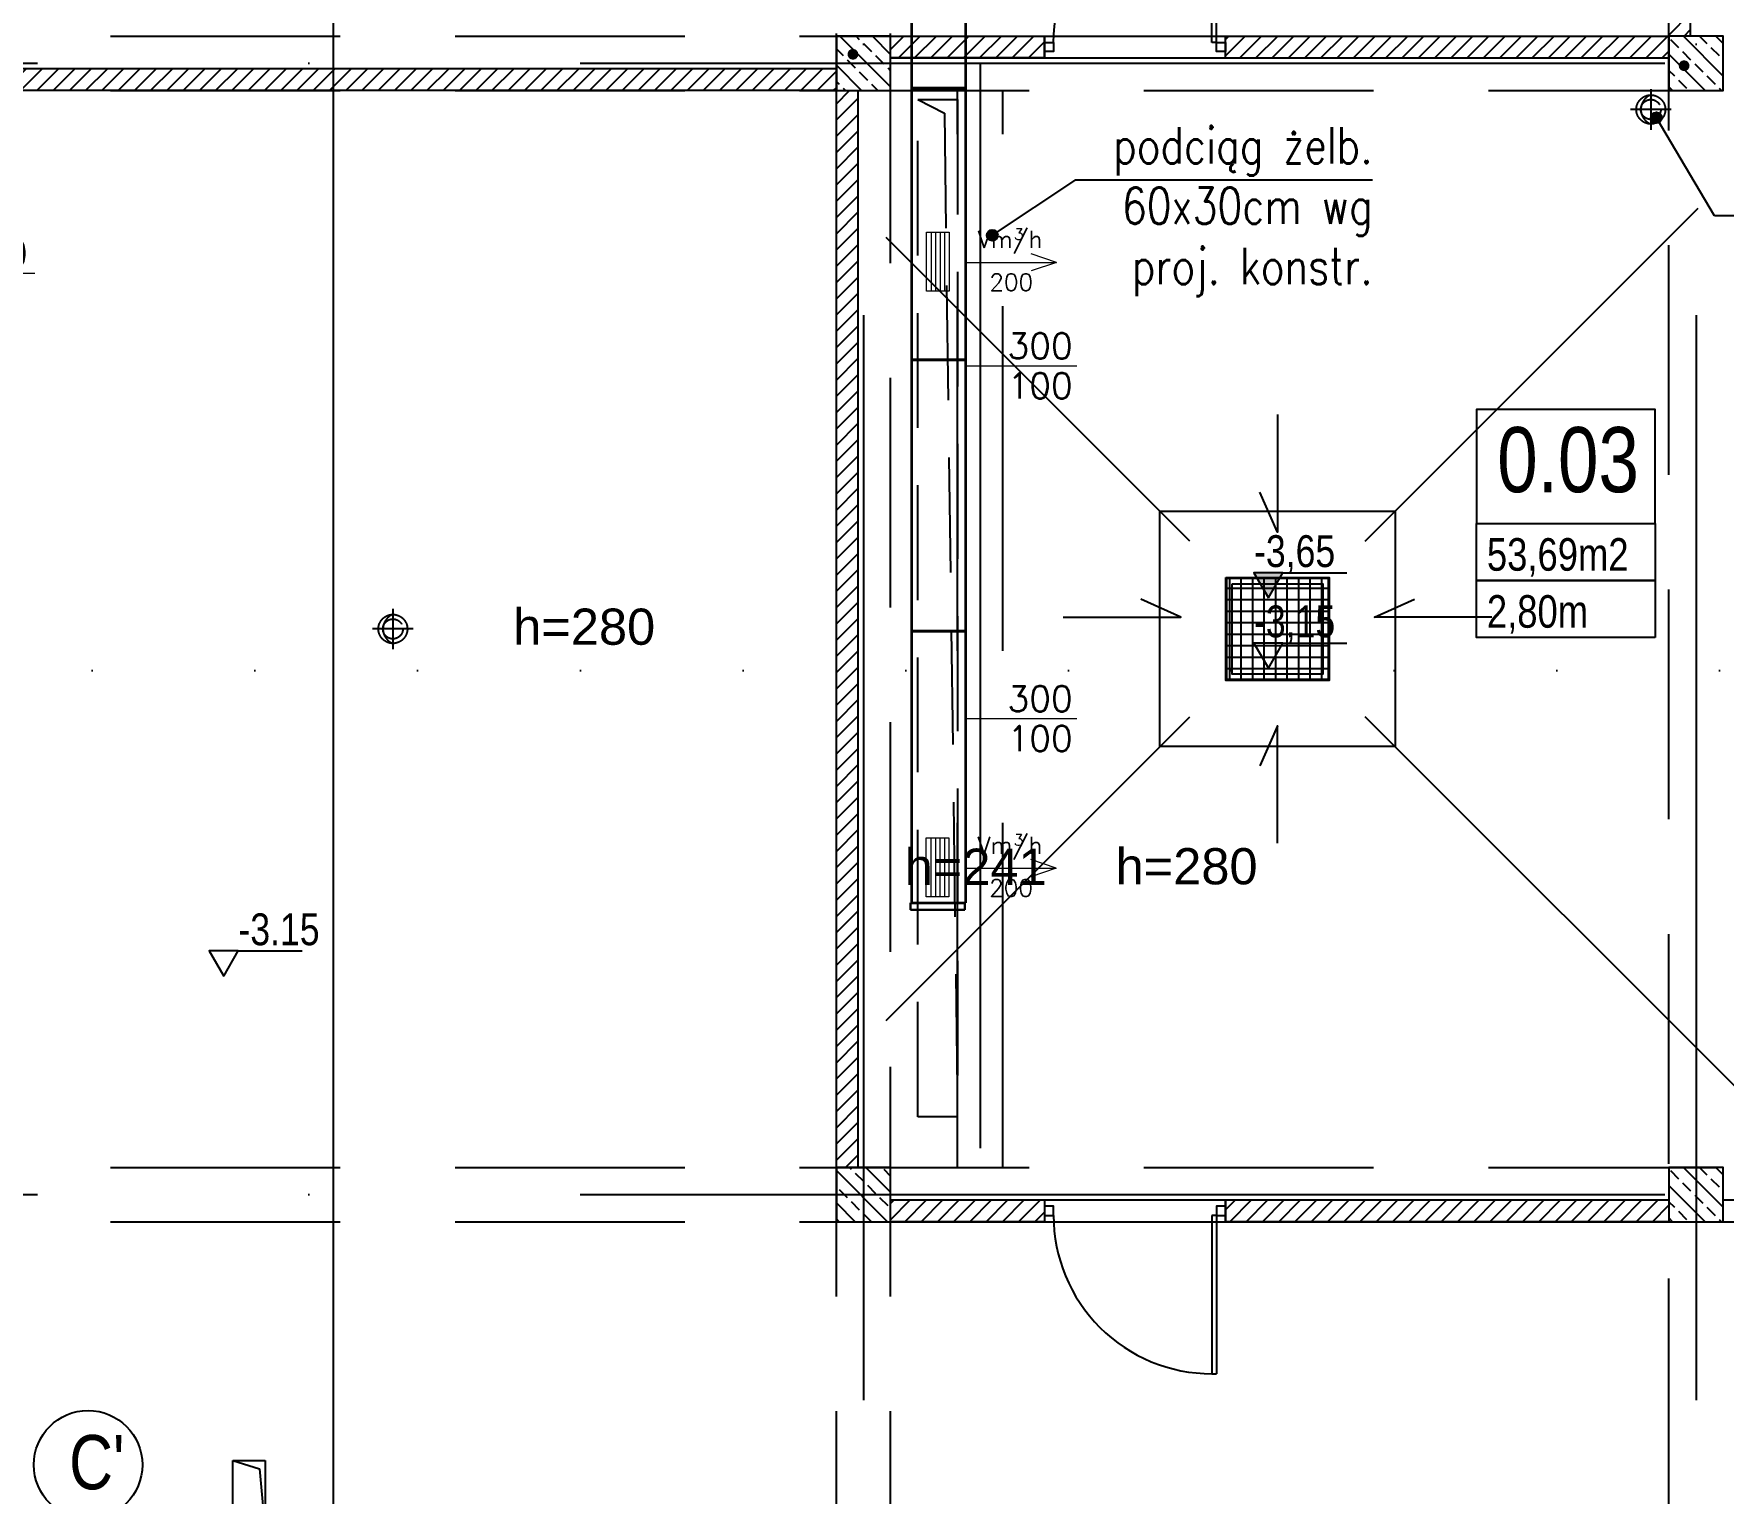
# Model space of a CAD drawing. Header units: millimetres. Extents: x -135140 to 267856, y -70704 to 149933.
# Drawn here: x -42960 to -33626, y -45169 to -37105 of the extents above; entities that cross this region are included whole.
import ezdxf
from ezdxf.enums import TextEntityAlignment as Align

# ---------------------------------------------------------------- set-up
doc = ezdxf.new("R2010")
doc.units = ezdxf.units.MM
doc.header["$LTSCALE"] = 99.9
for name, pattern in [('0707_PB_080619_gn_xref$0$ACAD_ISO10W100', [18, 12, -3, 0, -3]), ('ACAD_ISO03W100', [30, 12, -18]), ('ACAD_ISO07W100', [3, 0, -3]), ('ACAD_ISO10W100', [18, 12, -3, 0, -3]), ('HIDDEN', [9.525, 6.35, -3.175])]:
    doc.linetypes.add(name, pattern=pattern)
for name, color, linetype in [('+48_ARMATURA', 251, 'Continuous'), ('+48_HACZE', 253, 'Continuous'), ('+48_KOTY', 250, 'Continuous'), ('+48_MEBLE', 251, 'Continuous'), ('+48_OPISY', 251, 'Continuous'), ('+48_OPISY T', 251, 'Continuous'), ('+48_OPISY_POM', 250, 'Continuous'), ('+48_OSIE', 8, 'Continuous'), ('+48_PODCIAGI', 250, 'Continuous'), ('+48_PODCIĄG', 250, 'ACAD_ISO03W100'), ('+48_PRZEBICIA', 143, 'Continuous'), ('+48_SCIANY', 250, 'Continuous'), ('+48_SPUSTY', 150, 'Continuous'), ('+48_STOLARKA_DRZWI', 250, 'Continuous'), ('+48_WIDOK', 250, 'Continuous'), ('SCHODY_', 250, 'Continuous')]:
    doc.layers.add(name, color=color, linetype=linetype)
for name, color, linetype, lineweight in [('2DH_SYM', 64, 'Continuous', 18), ('2DL_OBJ', 64, 'Continuous', 18), ('2DL_PRE_pu', 30, 'Continuous', 35), ('2DL_PRE_W11', 160, 'Continuous', 30), ('2DL_SYM', 64, 'Continuous', 18)]:
    doc.layers.add(name, color=color, linetype=linetype, lineweight=lineweight)
doc.styles.add('ARIAL', font='ARIAL.TTF')
doc.styles.add('CP_ATTR', font='ROMANS.SHX')
doc.styles.add('WRP_ARIAL', font='ARIAL.TTF', dxfattribs={"width": 0.8})
pattern_1 = [(135, (-740631.18, -76045.33), (-89.802561, -89.802561), []), (135, (-740631.18, -75955.52), (-89.802561, -89.802561), [63.5, -31.75])]
pattern_2 = [(225, (-740631.18, -76045.325), (44.9012806, -44.9012806), [])]
pattern_3 = [(225, (-740631.18, -76045.325), (44.9012806, -44.9012806), [])]

# ---------------------------------------------------------------- blocks, each defined once
blk = doc.blocks.new('OZN_OSI')
at = {"layer": '+48_OSIE', "linetype": 'Continuous', "ltscale": 5}
blk.add_circle((0, -30), 30, dxfattribs=at)
at = {"layer": '+48_OSIE', "linetype": 'Continuous', "ltscale": 5, "style": 'WRP_ARIAL', "width": 0.8}
blk.add_attdef('NR', (-23.26, -43.54), '', height=30, dxfattribs=at)
blk = doc.blocks.new('OPISY_POM_METKA')
at = {"layer": '+48_OPISY_POM', "ltscale": 5}
for points in [[(0, -70), (109.7, -70), (109.7, 0), (0, 0)], [(109.7, -105), (0, -105), (0, -70), (109.7, -70)]]:
    blk.add_lwpolyline(points, close=True, dxfattribs=at)
at = {"layer": '+48_OPISY_POM'}
blk.add_lwpolyline([(109.7, -140), (0, -140), (0, -105), (109.7, -105)], close=True, dxfattribs=at)
at = {"layer": '+48_OPISY_POM', "ltscale": 5, "style": 'WRP_ARIAL', "width": 0.8}
for tag, p, height in [('NRPOM', (25.8, -50.8), 40), ('POW', (6.4, -99), 20)]:
    blk.add_attdef(tag, p, '', height=height, dxfattribs=at)
at = {"layer": '+48_OPISY_POM', "style": 'WRP_ARIAL', "width": 0.8}
blk.add_attdef('H', (6.4, -134), '', height=20, dxfattribs=at)
blk = doc.blocks.new('drzwi')
at = {"layer": '+48_STOLARKA_DRZWI'}
for p, q in [((-2, 0), (-2, -70)), ((0, 0), (-2, 0)), ((0, 0), (0, -70)), ((-2, -70), (0, -70))]:
    blk.add_line(p, q, dxfattribs=at)
blk.add_arc((-2, 0), 70, 180, 270, dxfattribs=at)
blk = doc.blocks.new('DRZWI_90')
at = {"layer": '+48_STOLARKA_DRZWI'}
for points in [[(36405.46, 16749.33), (36405.46, 16744.33), (36410.46, 16744.33), (36410.46, 16749.33)], [(36405.46, 16654.33), (36405.46, 16649.33), (36410.46, 16649.33), (36410.46, 16654.33)]]:
    blk.add_lwpolyline(points, close=True, dxfattribs=at)
at = {"layer": '+48_STOLARKA_DRZWI', "xscale": 1.25, "yscale": 1.25, "zscale": 1.25, "rotation": 270}
blk.add_blockref('drzwi', (36405.46, 16654.33), dxfattribs=at)
blk = doc.blocks.new('koty')
at = {"layer": '+48_KOTY', "color": 3, "ltscale": 5}
blk.add_line((70403.15, 11224.99), (70423.15, 11224.99), dxfattribs=at)
blk.add_lwpolyline([(70398.6, 11217.11), (70403.15, 11224.99), (70394.05, 11224.99)], close=True, dxfattribs=at)
at = {"layer": '+48_KOTY', "color": 3, "style": 'WRP_ARIAL', "width": 0.8}
blk.add_attdef('POZIOM', (70403.19, 11226.78), '', height=10, dxfattribs=at)
blk = doc.blocks.new('2CP_AC_ECAP_RE_W30_L4_T0')
at = {"ltscale": 0.15}
for p, q in [((0, -15), (0, 15)), ((0, 15), (4, 15)), ((4, 15), (4, -15)), ((4, -15), (0, -15))]:
    blk.add_line(p, q, dxfattribs=at)
at = {"linetype": 'ByBlock', "ltscale": 0.15, "style": 'CP_ATTR', "flags": 9}
for tag in ['NAME', 'PRODUCER', 'PRODUCT-TYPE', 'ARTICLE', 'FLOW', 'OTHER']:
    blk.add_attdef(tag, (0, 0), '', height=0.0001, dxfattribs=at)
blk = doc.blocks.new('PDLAC025')
for p, q in [((-0.5, -0.5), (-0.5, 0.5)), ((-0.5, 0.5), (0.5, 0.5)), ((-0.5, 0.3), (0.5, 0.3)), ((0.5, 0.5), (0.5, -0.5)), ((-0.5, 0.1), (0.5, 0.1)), ((-0.5, -0.1), (0.5, -0.1)), ((-0.5, -0.3), (0.5, -0.3)), ((0.5, -0.5), (-0.5, -0.5))]:
    blk.add_line(p, q)
at = {"linetype": 'ByBlock', "style": 'CP_ATTR', "flags": 9}
for tag, p in [('NAME', (-0.092, -0.018)), ('NUMBER', (-0.092, -0.018)), ('GROUP', (-0.092, -0.018)), ('ARTICLE', (-0.092, -0.019)), ('CHARACTER', (-0.092, -0.019)), ('TEMPERATURE', (-0.092, -0.018)), ('FLOW', (-0.092, -0.018)), ('PRODUCT-TYPE', (-0.092, -0.019)), ('ORDER-NO', (-0.092, -0.019)), ('PRODUCER', (-0.092, -0.019)), ('PN', (-0.091, -0.018)), ('OTHER', (-0.091, -0.018)), ('DN', (-0.091, -0.019)), ('POWER', (-0.091, -0.019)), ('VOLTAGE', (-0.091, -0.019))]:
    blk.add_attdef(tag, text='', height=0.00005, dxfattribs=at).set_placement(p, align=Align.MIDDLE_LEFT)
blk = doc.blocks.new('CPLS_464')
for p, q in [((-0.5, 0), (0.5, 0)), ((0.5, 0), (0.219, 0.094)), ((0.5, 0), (0.219, -0.094))]:
    blk.add_line(p, q)
at = {"style": 'CP_ATTR'}
for s, height, p in [('Vm/h', 0.1875, (-0.37, 0.16)), ('3', 0.125, (0.031, 0.25))]:
    blk.add_text(s, height=height, dxfattribs=at).set_placement(p)
blk.add_attdef('VAL', text='', height=0.188, dxfattribs=at).set_placement((0, -0.219), align=Align.MIDDLE)
blk = doc.blocks.new('CPHS_DS06')
blk.add_line((0, 0), (1.55, 0))
at = {"style": 'CP_ATTR', "flags": 12}
for tag, p in [('EVAL_W_MM', (1.042, 0.275)), ('EVAL_H_MM', (1.042, -0.275))]:
    blk.add_attdef(tag, text='', height=0.35, dxfattribs=at).set_placement(p, align=Align.MIDDLE)
at = {"linetype": 'ByBlock', "style": 'CP_ATTR', "flags": 9}
blk.add_attdef('VAL', text='', height=0.00005, dxfattribs=at).set_placement((0.408, 0.182), align=Align.MIDDLE_LEFT)
blk = doc.blocks.new('CPHS_DS08')
blk.add_line((0, 0), (2, 0))
at = {"style": 'CP_ATTR', "flags": 14}
blk.add_attdef('FI', text='', height=0.35, dxfattribs=at).set_placement((0.784, 0.275), align=Align.MIDDLE)
at = {"style": 'CP_ATTR', "flags": 12}
blk.add_attdef('EVAL_W_MM', text='', height=0.35, dxfattribs=at).set_placement((1.006, 0.275), align=Align.MIDDLE_LEFT)
at = {"linetype": 'ByBlock', "style": 'CP_ATTR', "flags": 9}
blk.add_attdef('VAL', text='', height=0.00005, dxfattribs=at).set_placement((0.408, 0.182), align=Align.MIDDLE_LEFT)
blk = doc.blocks.new('2CP_AC_PIPE_RE')
at = {"ltscale": 0.15}
for p, q in [((1, 0.5), (0, 0.5)), ((0, 0.5), (0, -0.5)), ((1, -0.5), (1, 0.5)), ((0, -0.5), (1, -0.5))]:
    blk.add_line(p, q, dxfattribs=at)
at = {"linetype": 'ByBlock', "ltscale": 0.15, "style": 'CP_ATTR', "flags": 9}
for tag in ['NAME', 'PRODUCER', 'PRODUCT-TYPE', 'ARTICLE', 'FLOW', 'OTHER']:
    blk.add_attdef(tag, (0, 0), '', height=0.0001, dxfattribs=at)

msp = doc.modelspace()

# ---------------------------------------------------------------- hatches: boundary and pattern name
at = {"layer": '+48_ARMATURA'}
h = msp.add_hatch(dxfattribs=at)
h.set_pattern_fill('ANSI37', color=256, scale=20, angle=45, style=0)
h.set_pattern_definition([(90, (-740631.18, -76045.325), (-63.5, 9e-14), []), (180, (-740631.18, -76045.325), (-6e-14, -63.5), [])])
h.paths.add_polyline_path([(-35808.8, -40113.6), (-35808.8, -40673.6), (-36368.8, -40673.6), (-36368.8, -40113.6)])
at = {"layer": '+48_HACZE'}
h = msp.add_hatch(dxfattribs=at)
h.set_pattern_fill('ANSI31', color=256, scale=20, angle=180, style=0)
h.set_pattern_definition(pattern_2)
h.paths.add_polyline_path([(-33926.3, -31273.6), (-33806.3, -31273.6), (-33806.3, -37118.6), (-33926.3, -37118.6)])
h = msp.add_hatch(dxfattribs=at)
h.set_pattern_fill('ANSI33', color=256, scale=20, angle=90, style=0)
h.set_pattern_definition(pattern_1)
h.paths.add_polyline_path([(-38526.3, -37118.6), (-38526.3, -37268.6), (-38376.3, -37268.6), (-38376.3, -37118.6)])
h.paths.add_polyline_path([(-38226.3, -37118.6), (-38376.3, -37118.6), (-38376.3, -37268.6), (-38226.3, -37268.6)])
h.paths.add_polyline_path([(-38226.3, -37268.6), (-38376.3, -37268.6), (-38376.3, -37418.6), (-38226.3, -37418.6)])
h.paths.add_polyline_path([(-38376.3, -37268.6), (-38526.3, -37268.6), (-38526.3, -37418.6), (-38376.3, -37418.6)])
h = msp.add_hatch(dxfattribs=at)
h.set_pattern_fill('ANSI31', color=256, scale=20, angle=180, style=0)
h.set_pattern_definition(pattern_3)
h.paths.add_polyline_path([(-38226.3, -37118.6), (-37376.3, -37118.6), (-37376.3, -37238.6), (-38226.3, -37238.6)])
h = msp.add_hatch(dxfattribs=at)
h.set_pattern_fill('ANSI31', color=256, scale=20, angle=180, style=0)
h.set_pattern_definition(pattern_2)
h.paths.add_polyline_path([(-36376.3, -37118.6), (-36376.3, -37238.6), (-33926.3, -37238.6), (-33926.3, -37118.6)])
h = msp.add_hatch(dxfattribs=at)
h.set_pattern_fill('ANSI33', color=256, scale=20, angle=90, style=0)
h.set_pattern_definition([(135, (-726631.18, -76045.33), (-89.802561, -89.802561), []), (135, (-726631.18, -75955.52), (-89.802561, -89.802561), [63.5, -31.75])])
h.paths.add_polyline_path([(-33926.3, -37418.6), (-33626.3, -37418.6), (-33626.3, -37118.6), (-33926.3, -37118.6)])
h = msp.add_hatch(dxfattribs=at)
h.set_pattern_fill('ANSI31', color=256, scale=20, angle=180, style=0)
h.set_pattern_definition(pattern_3)
h.paths.add_polyline_path([(-38526.3, -37418.6), (-38526.3, -37298.6), (-43426.3, -37298.6), (-43426.3, -37418.6)])
h = msp.add_hatch(dxfattribs=at)
h.set_pattern_fill('ANSI31', color=256, scale=20, angle=180, style=0)
h.set_pattern_definition(pattern_3)
h.paths.add_polyline_path([(-38526.3, -43368.6), (-38406.3, -43368.6), (-38406.3, -37418.6), (-38526.3, -37418.6)])
h = msp.add_hatch(dxfattribs=at)
h.set_pattern_fill('ANSI33', color=256, scale=20, angle=90, style=0)
h.set_pattern_definition(pattern_1)
h.paths.add_polyline_path([(-38376.3, -43368.6), (-38526.3, -43368.6), (-38526.3, -43518.6), (-38376.3, -43518.6)])
h.paths.add_polyline_path([(-38376.3, -43368.6), (-38376.3, -43518.6), (-38226.3, -43518.6), (-38226.3, -43368.6)])
h.paths.add_polyline_path([(-38226.3, -43668.6), (-38226.3, -43518.6), (-38376.3, -43518.6), (-38376.3, -43668.6)])
h.paths.add_polyline_path([(-38376.3, -43518.6), (-38526.3, -43518.6), (-38526.3, -43668.6), (-38376.3, -43668.6)])
h = msp.add_hatch(dxfattribs=at)
h.set_pattern_fill('ANSI33', color=256, scale=20, angle=90, style=0)
h.set_pattern_definition([(135, (-726631.18, -82295.33), (-89.802561, -89.802561), []), (135, (-726631.18, -82205.52), (-89.802561, -89.802561), [63.5, -31.75])])
h.paths.add_polyline_path([(-33926.3, -43668.6), (-33626.3, -43668.6), (-33626.3, -43368.6), (-33926.3, -43368.6)])
h = msp.add_hatch(dxfattribs=at)
h.set_pattern_fill('ANSI31', color=256, scale=20, angle=180, style=0)
h.set_pattern_definition(pattern_3)
h.paths.add_polyline_path([(-38226.3, -43548.6), (-37376.3, -43548.6), (-37376.3, -43668.6), (-38226.3, -43668.6)])
h = msp.add_hatch(dxfattribs=at)
h.set_pattern_fill('ANSI31', color=256, scale=20, angle=180, style=0)
h.set_pattern_definition([(225, (-740631.18, -76045.325), (44.9012806, -44.9012806), [])])
h.paths.add_polyline_path([(-36376.3, -43548.6), (-33926.3, -43548.6), (-33926.3, -43668.6), (-36376.3, -43668.6)])
at = {"layer": '+48_KOTY'}
msp.add_hatch(color=256, dxfattribs=at).paths.add_polyline_path([(-36058.6, -40083.2), (-36218.8, -40083.2), (-36138.7, -40221.9)])
at = {"layer": '+48_OPISY T'}
h = msp.add_hatch(color=256, dxfattribs=at)
edge = h.paths.add_edge_path()
edge.add_arc((-38434.8, -37218.6), 30, 0, 360)
h = msp.add_hatch(color=256, dxfattribs=at)
edge = h.paths.add_edge_path()
edge.add_arc((-33842.4, -37281.8), 30, 0, 360)
h = msp.add_hatch(color=256, dxfattribs=at)
edge = h.paths.add_edge_path()
edge.add_arc((-33995.5, -37569.1), 30, 0, 360)
h = msp.add_hatch(color=256, dxfattribs=at)
edge = h.paths.add_edge_path()
edge.add_arc((-37664.9, -38218.4), 30, 0, 360)

# ---------------------------------------------------------------- linework, layer by layer
at = {"layer": '+48_ARMATURA'}
for points in [[(-36373.8, -40108.6), (-35803.8, -40108.6), (-35803.8, -40678.6), (-36373.8, -40678.6)], [(-36368.8, -40113.6), (-35808.8, -40113.6), (-35808.8, -40673.6), (-36368.8, -40673.6)]]:
    msp.add_lwpolyline(points, close=True, dxfattribs=at)
at = {"layer": '+48_HACZE'}
msp.add_lwpolyline([(-36338.8, -40143.6), (-35838.8, -40143.6), (-35838.8, -40643.6), (-36338.8, -40643.6)], close=True, dxfattribs=at)
at = {"layer": '+48_KOTY', "ltscale": 5}
msp.add_line((-41830.5, -42172.4), (-41478.5, -42172.4), dxfattribs=at)
msp.add_lwpolyline([(-41910.5, -42311.1), (-41830.5, -42172.4), (-41990.6, -42172.4)], close=True, dxfattribs=at)
at = {"layer": '+48_MEBLE'}
for p, q in [((-35603.8, -39908.6), (-33763.8, -38068.6)), ((-36573.8, -39908.6), (-38251.3, -38231.1)), ((-38251.3, -42556.1), (-36573.8, -40878.6)), ((-32963.8, -43518.6), (-35603.8, -40878.6))]:
    msp.add_line(p, q, dxfattribs=at)
at = {"layer": '+48_OPISY'}
for p, q in [((-33675.1, -38111.7), (-33995.5, -37569.1)), ((-37204.4, -37911.7), (-37664.9, -38218.4)), ((-37204.4, -37911.7), (-35563.3, -37911.7)), ((-31876.4, -38111.7), (-33675.1, -38111.7))]:
    msp.add_line(p, q, dxfattribs=at)
at = {"layer": '+48_OPISY', "linetype": 'ACAD_ISO07W100', "ltscale": 3}
msp.add_line((-57924.4, -40623.9), (-26781.2, -40623.9), dxfattribs=at)
at = {"layer": '+48_OPISY T'}
for centre in [(-33995.5, -37569.1), (-37664.9, -38218.4)]:
    msp.add_circle(centre, 30, dxfattribs=at)
at = {"layer": '+48_OSIE', "linetype": 'ACAD_ISO10W100', "ltscale": 5}
for p, q in [((-38376.3, -29669.5), (-38376.3, -54005.6)), ((-33776.3, -29669.5), (-33776.3, -54005.6)), ((-57924.4, -37268.6), (-26781.2, -37268.6)), ((-37731.3, -37268.6), (-37731.3, -43518.6)), ((-57924.4, -43518.6), (-26781.2, -43518.6))]:
    msp.add_line(p, q, dxfattribs=at)
at = {"layer": '+48_PODCIAGI', "linetype": 'HIDDEN', "ltscale": 3}
for p, q in [((-37856.3, -43368.6), (-37856.3, -37418.6)), ((-37606.3, -43368.6), (-37606.3, -37418.6))]:
    msp.add_line(p, q, dxfattribs=at)
at = {"layer": '+48_PODCIĄG', "linetype": 'HIDDEN', "ltscale": 2}
for p, q in [((-38526.3, -51693.6), (-38526.3, -31273.6)), ((-38226.3, -51693.6), (-38226.3, -31273.6)), ((-33926.3, -52863.6), (-33926.3, -31273.6)), ((-52051.3, -37118.6), (-33926.3, -37118.6)), ((-52051.3, -37418.6), (-33926.3, -37418.6)), ((-52051.3, -43368.6), (-28101.3, -43368.6)), ((-52051.3, -43668.6), (-28131.3, -43668.6))]:
    msp.add_line(p, q, dxfattribs=at)
at = {"layer": '+48_PRZEBICIA', "linetype": '0707_PB_080619_gn_xref$0$ACAD_ISO10W100', "ltscale": 0.5}
for p, q in [((-34026.3, -37411.6), (-34026.3, -37635.6)), ((-33914.3, -37523.6), (-34138.3, -37523.6)), ((-40976.3, -40281.6), (-40976.3, -40505.6)), ((-40864.3, -40393.6), (-41088.3, -40393.6))]:
    msp.add_line(p, q, dxfattribs=at)
at = {"layer": '+48_PRZEBICIA', "linetype": 'HIDDEN'}
for points in [[(-38076.3, -37468.6), (-37856.3, -37468.6), (-37856.3, -43088.6), (-38076.3, -43088.6)], [(-41681.3, -44988.6), (-41681.3, -45388.6), (-41861.3, -45388.6), (-41861.3, -44988.6)]]:
    msp.add_lwpolyline(points, close=True, dxfattribs=at)
for points in [[(-38076.3, -37468.6), (-37929.6, -37544.1), (-37856.3, -43088.6)], [(-41861.3, -44988.6), (-41713.2, -45033.3), (-41681.3, -45388.6)]]:
    msp.add_lwpolyline(points, dxfattribs=at)
for centre in [(-34026.3, -37523.6), (-40976.3, -40393.6)]:
    msp.add_circle(centre, 80, dxfattribs=at)
for centre in [(-33995.7, -37523.6), (-40945.7, -40393.6)]:
    msp.add_arc(centre, 85.7, 110.98295, 249.01705, dxfattribs=at)
at = {"layer": '+48_SCIANY', "ltscale": 0.3}
for p, q in [((-33926.3, -37118.6), (-33926.3, -31273.6)), ((-33806.3, -37118.6), (-33806.3, -31273.6)), ((-38176.3, -37118.6), (-37376.3, -37118.6)), ((-37376.3, -37238.6), (-37376.3, -37118.6)), ((-36376.3, -37118.6), (-33926.3, -37118.6)), ((-36376.3, -37238.6), (-36376.3, -37118.6)), ((-38226.3, -37238.6), (-37376.3, -37238.6)), ((-36376.3, -37238.6), (-33926.3, -37238.6)), ((-38176.3, -43548.6), (-37376.3, -43548.6)), ((-37376.3, -43548.6), (-37376.3, -43668.6)), ((-36376.3, -43548.6), (-33926.3, -43548.6)), ((-36376.3, -43548.6), (-36376.3, -43668.6)), ((-33626.3, -43548.6), (-28101.3, -43548.6)), ((-38176.3, -43668.6), (-37376.3, -43668.6)), ((-36376.3, -43668.6), (-33926.3, -43668.6)), ((-33626.3, -43668.6), (-28101.3, -43668.6))]:
    msp.add_line(p, q, dxfattribs=at)
at = {"layer": '+48_SCIANY', "ltscale": 3}
for points in [[(-38526.3, -37418.6), (-38226.3, -37418.6), (-38226.3, -37118.6), (-38526.3, -37118.6)], [(-33926.3, -37418.6), (-33626.3, -37418.6), (-33626.3, -37118.6), (-33926.3, -37118.6)], [(-38526.3, -43668.6), (-38226.3, -43668.6), (-38226.3, -43368.6), (-38526.3, -43368.6)], [(-33926.3, -43668.6), (-33626.3, -43668.6), (-33626.3, -43368.6), (-33926.3, -43368.6)]]:
    msp.add_lwpolyline(points, close=True, dxfattribs=at)
at = {"layer": '+48_SCIANY', "ltscale": 0.3}
for points in [[(-38226.3, -37118.6), (-37376.3, -37118.6), (-37376.3, -37238.6), (-38226.3, -37238.6)], [(-38226.3, -43548.6), (-37376.3, -43548.6), (-37376.3, -43668.6), (-38226.3, -43668.6)]]:
    msp.add_lwpolyline(points, dxfattribs=at)
at = {"layer": '+48_SCIANY', "ltscale": 3}
for points in [[(-38526.3, -37298.6), (-43426.3, -37298.6)], [(-38526.3, -37418.6), (-43426.3, -37418.6)], [(-38526.3, -43368.6), (-38526.3, -37418.6)], [(-38406.3, -43368.6), (-38406.3, -37418.6)]]:
    msp.add_lwpolyline(points, dxfattribs=at)
at = {"layer": '+48_SCIANY', "ltscale": 0.3}
msp.add_lwpolyline([(-36376.3, -43548.6), (-33926.3, -43548.6), (-33926.3, -43668.6), (-36376.3, -43668.6)], close=True, dxfattribs=at)
at = {"layer": '+48_SPUSTY', "linetype": 'HIDDEN', "ltscale": 0.5}
for centre in [(-34026.3, -37523.6), (-40976.3, -40393.6)]:
    msp.add_circle(centre, 55, dxfattribs=at)
at = {"layer": '+48_WIDOK', "ltscale": 0.3}
for p, q in [((-37376.3, -37118.6), (-36376.3, -37118.6)), ((-37376.3, -37238.6), (-36376.3, -37238.6)), ((-37376.3, -43548.6), (-36376.3, -43548.6)), ((-37376.3, -43668.6), (-36376.3, -43668.6))]:
    msp.add_line(p, q, dxfattribs=at)
at = {"layer": '+48_WIDOK'}
for points in [[(-36088.8, -39209.7), (-36088.8, -39858.6), (-36187.1, -39637.7)], [(-37272.8, -40327.8), (-36623.8, -40327.8), (-36844.8, -40229.5)], [(-34904.9, -40327.8), (-35553.8, -40327.8), (-35332.9, -40229.5)], [(-36088.8, -41577.5), (-36088.8, -40928.6), (-36187.1, -41149.5)]]:
    msp.add_lwpolyline(points, dxfattribs=at)
at = {"layer": '+48_WIDOK', "linetype": 'HIDDEN', "ltscale": 3}
msp.add_lwpolyline([(-36738.8, -39743.6), (-35438.8, -39743.6), (-35438.8, -41043.6), (-36738.8, -41043.6)], close=True, dxfattribs=at)
at = {"layer": 'Defpoints', "ltscale": 0.15}
msp.add_line((-41307.2, -26280.8), (-41307.2, -55980.8), dxfattribs=at)

# ---------------------------------------------------------------- block references
at = {"layer": '+48_KOTY'}
ref = msp.add_blockref('koty', (-1275154.1, -237643.1), dxfattribs=dict(at, xscale=17.59999999566935, yscale=17.5999999956839, zscale=17.59999999568751))
ref.add_attrib('POZIOM', '-3,65', (-36218.4, -40051.7), dxfattribs={"color": 3, "height": 176, "style": 'WRP_ARIAL', "width": 0.8})
ref = msp.add_blockref('koty', (-1275154.1, -238031.4), dxfattribs=dict(at, xscale=17.59999999566935, yscale=17.5999999956839, zscale=17.59999999568751))
ref.add_attrib('POZIOM', '-3,15', (-36218.4, -40440), dxfattribs={"color": 3, "height": 176, "style": 'WRP_ARIAL', "width": 0.8})
at = {"layer": '+48_OPISY_POM'}
ref = msp.add_blockref('OPISY_POM_METKA', (-34989.1, -39181.1), dxfattribs=dict(at, xscale=9, yscale=9, zscale=8.999999999996874))
ref.add_attrib('H', '2,80m', (-34932, -40386.9), dxfattribs={"height": 180, "style": 'WRP_ARIAL', "width": 0.8})
ref.add_attrib('NRPOM', '0.03', (-34874.9, -39638.3), dxfattribs={"ltscale": 5, "height": 360, "style": 'WRP_ARIAL', "width": 0.8})
ref.add_attrib('POW', '53,69m2', (-34932, -40071.9), dxfattribs={"ltscale": 5, "height": 180, "style": 'WRP_ARIAL', "width": 0.8})
at = {"layer": '+48_STOLARKA_DRZWI', "yscale": 10, "zscale": 10, "rotation": 90}
for p, xscale in [((130116.9, 326901), -10), ((130116.9, -407688.2), 10)]:
    msp.add_blockref('DRZWI_90', p, dxfattribs=dict(at, xscale=xscale))
at = {"layer": '2DH_SYM', "ltscale": 0.15}
ref = msp.add_blockref('CPHS_DS08', (-43755.6, -38427.6), dxfattribs=dict(at, xscale=400, yscale=400, zscale=400))
ref.add_attrib('EVAL_W_MM', '200', dxfattribs={"layer": '0', "height": 140, "style": 'CP_ATTR', "flags": 12}).set_placement((-43353, -38317.6), align=Align.MIDDLE_LEFT)
ref = msp.add_blockref('CPHS_DS06', (-37817.2, -38939.7), dxfattribs=dict(at, xscale=400, yscale=400, zscale=400))
ref.add_attrib('EVAL_W_MM', '300', dxfattribs={"layer": '0', "height": 140, "style": 'CP_ATTR'}).set_placement((-37400.5, -38829.7), align=Align.MIDDLE)
ref.add_attrib('EVAL_H_MM', '100', dxfattribs={"layer": '0', "height": 140, "style": 'CP_ATTR'}).set_placement((-37400.5, -39049.7), align=Align.MIDDLE)
ref = msp.add_blockref('CPHS_DS06', (-37817.2, -40889), dxfattribs=dict(at, xscale=400, yscale=400, zscale=400))
ref.add_attrib('EVAL_W_MM', '300', dxfattribs={"layer": '0', "height": 140, "style": 'CP_ATTR'}).set_placement((-37400.5, -40779), align=Align.MIDDLE)
ref.add_attrib('EVAL_H_MM', '100', dxfattribs={"layer": '0', "height": 140, "style": 'CP_ATTR'}).set_placement((-37400.5, -40999), align=Align.MIDDLE)
at = {"layer": '2DL_OBJ', "ltscale": 0.15, "xscale": 325, "yscale": 125, "zscale": 125, "rotation": 270}
for p in [(-37965.6, -38364.2), (-37966.7, -41710.8)]:
    msp.add_blockref('PDLAC025', p, dxfattribs=at)
at = {"layer": '2DL_PRE_pu', "ltscale": 0.15, "xscale": 1500, "yscale": 300, "zscale": 100, "rotation": 270}
for p in [(-37960.6, -35906.1), (-37960.6, -37406.1), (-37960.6, -38906.1), (-37960.6, -40406.1)]:
    msp.add_blockref('2CP_AC_PIPE_RE', p, dxfattribs=at)
at = {"layer": '2DL_PRE_W11', "ltscale": 0.15, "xscale": 10, "yscale": 10, "zscale": 100, "rotation": 270}
msp.add_blockref('2CP_AC_ECAP_RE_W30_L4_T0', (-37967.2, -41906.1), dxfattribs=at)
at = {"layer": '2DL_SYM', "ltscale": 0.15, "xscale": 500, "yscale": 500, "zscale": 500}
for p in [(-37560, -38368.7), (-37561.1, -41715.3)]:
    msp.add_blockref('CPLS_464', p, dxfattribs=at).add_auto_attribs({'VAL': '200'})
at = {"layer": 'SCHODY_'}
ref = msp.add_blockref('OZN_OSI', (-42660.5, -44711.7), dxfattribs=dict(at, xscale=10, yscale=10, zscale=10))
ref.add_attrib('NR', "C'", (-42765.2, -45147.1), dxfattribs={"layer": '+48_OSIE', "linetype": 'Continuous', "ltscale": 5, "height": 300, "style": 'WRP_ARIAL', "width": 0.8})

# ---------------------------------------------------------------- texts
at = {"layer": '+48_KOTY', "style": 'WRP_ARIAL', "width": 0.8}
msp.add_attdef('-3.15', (-41829.7, -42141), '', height=176, dxfattribs=at)
at = {"layer": '+48_OPISY', "char_height": 200}
for s, insert, width, attachment_point, style in [('{\\Fromans|c238;podciąg żelb.\\P60x30cm wg proj. konstr.}', (-35563.3, -37622), 1959.127, 3, 'WRP_ARIAL'), ('h=280', (-40311.8, -40483.9), 2349.383, 7, 'ARIAL'), ('h=241', (-38148.8, -41807.4), 2349.383, 7, 'ARIAL'), ('h=280', (-36983.6, -41807.4), 2349.383, 7, 'ARIAL')]:
    msp.add_mtext(s, dxfattribs=dict(at, insert=insert, width=width, attachment_point=attachment_point, style=style))

doc.saveas('drawing.dxf')
